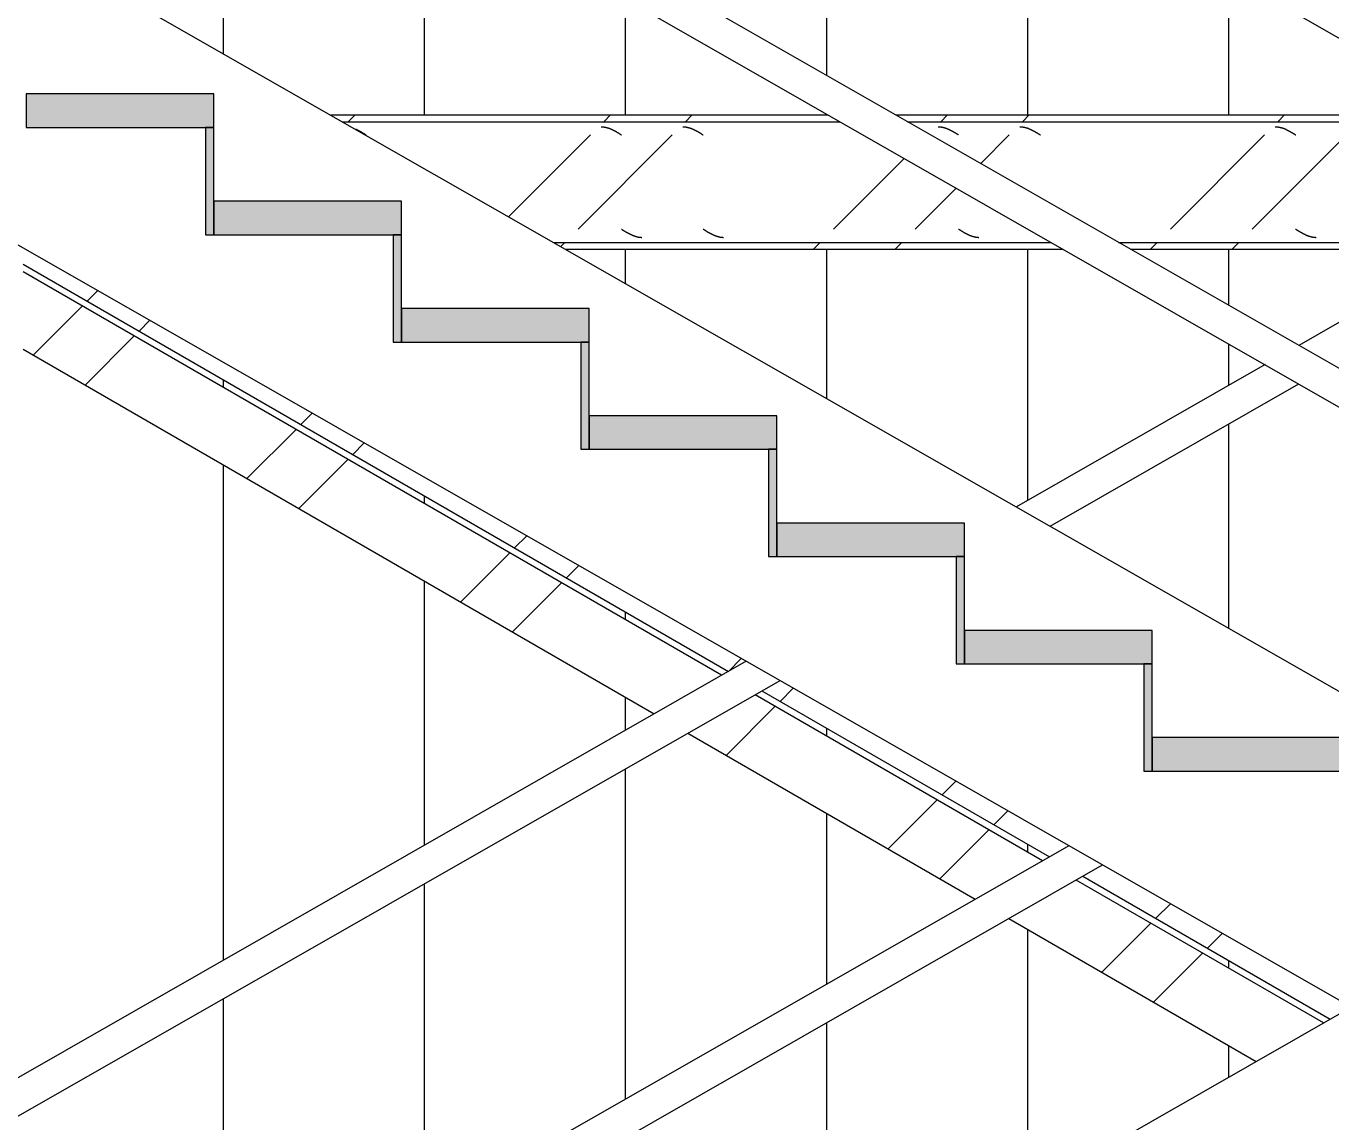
# Model space of a CAD drawing. Header units: centimetres. Extents: x 710 to 12582, y -437 to 1921.
# Drawn here: x 10425.4 to 10620.1, y 228.7 to 392.1 of the extents above; entities that cross this region are included whole.
import ezdxf

# ---------------------------------------------------------------- set-up
doc = ezdxf.new("R2010")
doc.units = ezdxf.units.CM
for name, color, linetype, lineweight in [('A-ANNO-DIMS', 7, 'Continuous', 9), ('A-ANNO-DIMS-100', 7, 'Continuous', 9), ('A-FLOR-HRAL', 7, 'Continuous', 9), ('A-WALL-PATT', 7, 'Continuous', 35), ('S-BEAM', 7, 'Continuous', 9), ('S-STRS', 7, 'Continuous', 9)]:
    doc.layers.add(name, color=color, linetype=linetype, lineweight=lineweight)
doc.styles.add('Century Gothic_1', font='GOTHIC.TTF', dxfattribs={"height": 15})
doc.dimstyles.new('FCA_N_Cotas_E100', dxfattribs={"dimscale": 30.48, "dimtxt": 15.662524, "dimasz": 0.492126, "dimexe": 0.656168, "dimexo": 0.656168, "dimgap": 0.032808, "dimtad": 1, "dimlfac": 0.01, "dimrnd": 0.01, "dimzin": 0, "dimdsep": 46, "dimtxsty": 'Century Gothic_1', "dimblk1": 'OBLIQUE', "dimblk2": 'OBLIQUE', "dimsah": 1, "dimcen": 0.09, "dimdle": 0.656168, "dimazin": 2, "dimtfac": 1, "dimtdec": 4, "dimtix": 1, "dimtmove": 0, "dimatfit": 3, "dimfxl": 1, "dimtvp": 1, "dimtolj": 1, "dimtzin": 0, "dimarcsym": 2})
pattern_1 = [(45, (-4995.467, 712), (-25.14472, 25.14472), []), (45, (-4995.467, 750.1), (-25.14472, 25.14472), [])]

# ---------------------------------------------------------------- blocks, each defined once
blk = doc.blocks.new('FP_25-Sección 5')
at = {"layer": 'S-BEAM', "color": 9, "true_color": 0xc0c0c0}
for p, q in [((-9355.71, 376.75), (-9355.66, 376.73)), ((-9355.66, 376.73), (-9355.61, 376.7)), ((-9355.61, 376.7), (-9355.56, 376.68)), ((-9355.56, 376.68), (-9355.52, 376.66)), ((-9355.52, 376.66), (-9355.47, 376.63)), ((-9355.47, 376.63), (-9355.42, 376.61)), ((-9355.42, 376.61), (-9355.37, 376.59)), ((-9355.37, 376.59), (-9355.32, 376.56)), ((-9355.32, 376.56), (-9355.27, 376.54)), ((-9355.27, 376.54), (-9355.22, 376.51)), ((-9355.22, 376.51), (-9355.18, 376.48)), ((-9355.18, 376.48), (-9355.13, 376.46)), ((-9355.13, 376.46), (-9355.08, 376.43)), ((-9355.08, 376.43), (-9355.03, 376.4)), ((-9355.03, 376.4), (-9354.98, 376.38)), ((-9354.98, 376.38), (-9354.93, 376.35)), ((-9354.93, 376.35), (-9354.88, 376.32)), ((-9354.88, 376.32), (-9354.84, 376.29)), ((-9354.84, 376.29), (-9354.79, 376.26)), ((-9354.79, 376.26), (-9354.74, 376.24)), ((-9354.74, 376.24), (-9354.69, 376.21)), ((-9354.69, 376.21), (-9354.64, 376.18)), ((-9354.64, 376.18), (-9354.59, 376.15)), ((-9354.59, 376.15), (-9354.54, 376.12)), ((-9354.54, 376.12), (-9354.5, 376.09)), ((-9354.5, 376.09), (-9354.45, 376.06)), ((-9354.45, 376.06), (-9354.4, 376.03)), ((-9354.4, 376.03), (-9354.35, 376)), ((-9354.35, 376), (-9354.3, 375.97)), ((-9354.3, 375.97), (-9354.25, 375.94)), ((-9354.25, 375.94), (-9354.2, 375.91)), ((-9354.2, 375.91), (-9354.16, 375.88)), ((-9319.12, 377.11), (-9319.07, 377.11)), ((-9319.07, 377.11), (-9319.02, 377.1)), ((-9319.02, 377.1), (-9318.97, 377.1)), ((-9318.97, 377.1), (-9318.92, 377.1)), ((-9318.92, 377.1), (-9318.87, 377.09)), ((-9318.87, 377.09), (-9318.83, 377.09)), ((-9318.83, 377.09), (-9318.78, 377.08)), ((-9318.78, 377.08), (-9318.73, 377.08)), ((-9318.73, 377.08), (-9318.68, 377.07)), ((-9318.68, 377.07), (-9318.63, 377.06)), ((-9318.63, 377.06), (-9318.58, 377.05)), ((-9318.58, 377.05), (-9318.53, 377.05)), ((-9318.53, 377.05), (-9318.48, 377.04)), ((-9318.48, 377.04), (-9318.44, 377.03)), ((-9318.44, 377.03), (-9318.39, 377.01)), ((-9318.39, 377.01), (-9318.34, 377)), ((-9318.34, 377), (-9318.29, 376.99)), ((-9318.29, 376.99), (-9318.24, 376.98)), ((-9318.24, 376.98), (-9318.19, 376.96)), ((-9318.19, 376.96), (-9318.14, 376.95)), ((-9318.14, 376.95), (-9318.1, 376.93)), ((-9318.1, 376.93), (-9318.05, 376.92)), ((-9318.05, 376.92), (-9318, 376.9)), ((-9318, 376.9), (-9317.95, 376.88)), ((-9317.95, 376.88), (-9317.9, 376.87)), ((-9317.9, 376.87), (-9317.85, 376.85)), ((-9317.85, 376.85), (-9317.8, 376.83)), ((-9317.8, 376.83), (-9317.76, 376.81)), ((-9317.76, 376.81), (-9317.71, 376.79)), ((-9317.71, 376.79), (-9317.66, 376.77)), ((-9317.66, 376.77), (-9317.61, 376.75)), ((-9317.61, 376.75), (-9317.56, 376.73)), ((-9317.56, 376.73), (-9317.51, 376.7)), ((-9317.51, 376.7), (-9317.46, 376.68)), ((-9317.46, 376.68), (-9317.42, 376.66)), ((-9317.42, 376.66), (-9317.37, 376.63)), ((-9317.37, 376.63), (-9317.32, 376.61)), ((-9317.32, 376.61), (-9317.27, 376.59)), ((-9317.27, 376.59), (-9317.22, 376.56)), ((-9317.22, 376.56), (-9317.17, 376.54)), ((-9317.17, 376.54), (-9317.12, 376.51)), ((-9317.12, 376.51), (-9317.08, 376.48)), ((-9317.08, 376.48), (-9317.03, 376.46)), ((-9317.03, 376.46), (-9316.98, 376.43)), ((-9316.98, 376.43), (-9316.93, 376.4)), ((-9316.93, 376.4), (-9316.88, 376.38)), ((-9316.88, 376.38), (-9316.83, 376.35)), ((-9316.83, 376.35), (-9316.78, 376.32)), ((-9316.78, 376.32), (-9316.74, 376.29)), ((-9316.74, 376.29), (-9316.69, 376.26)), ((-9316.69, 376.26), (-9316.64, 376.24)), ((-9316.64, 376.24), (-9316.59, 376.21)), ((-9316.59, 376.21), (-9316.54, 376.18)), ((-9316.54, 376.18), (-9316.49, 376.15)), ((-9316.49, 376.15), (-9316.44, 376.12)), ((-9316.44, 376.12), (-9316.4, 376.09)), ((-9316.4, 376.09), (-9316.35, 376.06)), ((-9316.35, 376.06), (-9316.3, 376.03)), ((-9316.3, 376.03), (-9316.25, 376)), ((-9316.25, 376), (-9316.2, 375.97)), ((-9316.2, 375.97), (-9316.15, 375.94)), ((-9316.15, 375.94), (-9316.1, 375.91)), ((-9316.1, 375.91), (-9316.06, 375.88)), ((-9306.93, 377.11), (-9306.88, 377.11)), ((-9306.88, 377.11), (-9306.83, 377.1)), ((-9306.83, 377.1), (-9306.78, 377.1)), ((-9306.78, 377.1), (-9306.73, 377.1)), ((-9306.73, 377.1), (-9306.68, 377.09)), ((-9306.68, 377.09), (-9306.64, 377.09)), ((-9306.64, 377.09), (-9306.59, 377.08)), ((-9306.59, 377.08), (-9306.54, 377.08)), ((-9306.54, 377.08), (-9306.49, 377.07)), ((-9306.49, 377.07), (-9306.44, 377.06)), ((-9306.44, 377.06), (-9306.39, 377.05)), ((-9306.39, 377.05), (-9306.34, 377.05)), ((-9306.34, 377.05), (-9306.3, 377.04)), ((-9306.3, 377.04), (-9306.25, 377.03)), ((-9306.25, 377.03), (-9306.2, 377.01)), ((-9306.2, 377.01), (-9306.15, 377)), ((-9306.15, 377), (-9306.1, 376.99)), ((-9306.1, 376.99), (-9306.05, 376.98)), ((-9306.05, 376.98), (-9306, 376.96)), ((-9306, 376.96), (-9305.96, 376.95)), ((-9305.96, 376.95), (-9305.91, 376.93)), ((-9305.91, 376.93), (-9305.86, 376.92)), ((-9305.86, 376.92), (-9305.81, 376.9)), ((-9305.81, 376.9), (-9305.76, 376.88)), ((-9305.76, 376.88), (-9305.71, 376.87)), ((-9305.71, 376.87), (-9305.66, 376.85)), ((-9305.66, 376.85), (-9305.62, 376.83)), ((-9305.62, 376.83), (-9305.57, 376.81)), ((-9305.57, 376.81), (-9305.52, 376.79)), ((-9305.52, 376.79), (-9305.47, 376.77)), ((-9305.47, 376.77), (-9305.42, 376.75)), ((-9305.42, 376.75), (-9305.37, 376.73)), ((-9305.37, 376.73), (-9305.32, 376.7)), ((-9305.32, 376.7), (-9305.27, 376.68)), ((-9305.27, 376.68), (-9305.23, 376.66)), ((-9305.23, 376.66), (-9305.18, 376.63)), ((-9305.18, 376.63), (-9305.13, 376.61)), ((-9305.13, 376.61), (-9305.08, 376.59)), ((-9305.08, 376.59), (-9305.03, 376.56)), ((-9305.03, 376.56), (-9304.98, 376.54)), ((-9304.98, 376.54), (-9304.93, 376.51)), ((-9304.93, 376.51), (-9304.89, 376.48)), ((-9304.89, 376.48), (-9304.84, 376.46)), ((-9304.84, 376.46), (-9304.79, 376.43)), ((-9304.79, 376.43), (-9304.74, 376.4)), ((-9304.74, 376.4), (-9304.69, 376.38)), ((-9304.69, 376.38), (-9304.64, 376.35)), ((-9304.64, 376.35), (-9304.59, 376.32)), ((-9304.59, 376.32), (-9304.55, 376.29)), ((-9304.55, 376.29), (-9304.5, 376.26)), ((-9304.5, 376.26), (-9304.45, 376.24)), ((-9304.45, 376.24), (-9304.4, 376.21)), ((-9304.4, 376.21), (-9304.35, 376.18)), ((-9304.35, 376.18), (-9304.3, 376.15)), ((-9304.3, 376.15), (-9304.25, 376.12)), ((-9304.25, 376.12), (-9304.21, 376.09)), ((-9304.21, 376.09), (-9304.16, 376.06)), ((-9304.16, 376.06), (-9304.11, 376.03)), ((-9304.11, 376.03), (-9304.06, 376)), ((-9304.06, 376), (-9304.01, 375.97)), ((-9304.01, 375.97), (-9303.96, 375.94)), ((-9303.96, 375.94), (-9303.91, 375.91)), ((-9303.91, 375.91), (-9303.87, 375.88)), ((-9268.83, 377.11), (-9268.78, 377.11)), ((-9268.78, 377.11), (-9268.73, 377.1)), ((-9268.73, 377.1), (-9268.68, 377.1)), ((-9268.68, 377.1), (-9268.63, 377.1)), ((-9268.63, 377.1), (-9268.58, 377.09)), ((-9268.58, 377.09), (-9268.54, 377.09)), ((-9268.54, 377.09), (-9268.49, 377.08)), ((-9268.49, 377.08), (-9268.44, 377.08)), ((-9268.44, 377.08), (-9268.39, 377.07)), ((-9268.39, 377.07), (-9268.34, 377.06)), ((-9268.34, 377.06), (-9268.29, 377.05)), ((-9268.29, 377.05), (-9268.24, 377.05)), ((-9268.24, 377.05), (-9268.2, 377.04)), ((-9268.2, 377.04), (-9268.15, 377.03)), ((-9268.15, 377.03), (-9268.1, 377.01)), ((-9268.1, 377.01), (-9268.05, 377)), ((-9268.05, 377), (-9268, 376.99)), ((-9268, 376.99), (-9267.95, 376.98)), ((-9267.95, 376.98), (-9267.9, 376.96)), ((-9267.9, 376.96), (-9267.86, 376.95)), ((-9267.86, 376.95), (-9267.81, 376.93)), ((-9267.81, 376.93), (-9267.76, 376.92)), ((-9267.76, 376.92), (-9267.71, 376.9)), ((-9267.71, 376.9), (-9267.66, 376.88)), ((-9267.66, 376.88), (-9267.61, 376.87)), ((-9267.61, 376.87), (-9267.56, 376.85)), ((-9267.56, 376.85), (-9267.52, 376.83)), ((-9267.52, 376.83), (-9267.47, 376.81)), ((-9267.47, 376.81), (-9267.42, 376.79)), ((-9267.42, 376.79), (-9267.37, 376.77)), ((-9267.37, 376.77), (-9267.32, 376.75)), ((-9267.32, 376.75), (-9267.27, 376.73)), ((-9267.27, 376.73), (-9267.22, 376.7)), ((-9267.22, 376.7), (-9267.17, 376.68)), ((-9267.17, 376.68), (-9267.13, 376.66)), ((-9267.13, 376.66), (-9267.08, 376.63)), ((-9267.08, 376.63), (-9267.03, 376.61)), ((-9267.03, 376.61), (-9266.98, 376.59)), ((-9266.98, 376.59), (-9266.93, 376.56)), ((-9266.93, 376.56), (-9266.88, 376.54)), ((-9266.88, 376.54), (-9266.83, 376.51)), ((-9266.83, 376.51), (-9266.79, 376.48)), ((-9266.79, 376.48), (-9266.74, 376.46)), ((-9266.74, 376.46), (-9266.69, 376.43)), ((-9266.69, 376.43), (-9266.64, 376.4)), ((-9266.64, 376.4), (-9266.59, 376.38)), ((-9266.59, 376.38), (-9266.54, 376.35)), ((-9266.54, 376.35), (-9266.49, 376.32)), ((-9266.49, 376.32), (-9266.45, 376.29)), ((-9266.45, 376.29), (-9266.4, 376.26)), ((-9266.4, 376.26), (-9266.35, 376.24)), ((-9266.35, 376.24), (-9266.3, 376.21)), ((-9266.3, 376.21), (-9266.25, 376.18)), ((-9266.25, 376.18), (-9266.2, 376.15)), ((-9266.2, 376.15), (-9266.15, 376.12)), ((-9266.15, 376.12), (-9266.11, 376.09)), ((-9266.11, 376.09), (-9266.06, 376.06)), ((-9266.06, 376.06), (-9266.01, 376.03)), ((-9266.01, 376.03), (-9265.96, 376)), ((-9265.96, 376), (-9265.91, 375.97)), ((-9265.91, 375.97), (-9265.86, 375.94)), ((-9265.86, 375.94), (-9265.81, 375.91)), ((-9265.81, 375.91), (-9265.77, 375.88)), ((-9256.64, 377.11), (-9256.59, 377.11)), ((-9256.59, 377.11), (-9256.54, 377.1)), ((-9256.54, 377.1), (-9256.49, 377.1)), ((-9256.49, 377.1), (-9256.44, 377.1)), ((-9256.44, 377.1), (-9256.39, 377.09)), ((-9256.39, 377.09), (-9256.35, 377.09)), ((-9256.35, 377.09), (-9256.3, 377.08)), ((-9256.3, 377.08), (-9256.25, 377.08)), ((-9256.25, 377.08), (-9256.2, 377.07)), ((-9256.2, 377.07), (-9256.15, 377.06)), ((-9256.15, 377.06), (-9256.1, 377.05)), ((-9256.1, 377.05), (-9256.05, 377.05)), ((-9256.05, 377.05), (-9256.01, 377.04)), ((-9256.01, 377.04), (-9255.96, 377.03)), ((-9255.96, 377.03), (-9255.91, 377.01)), ((-9255.91, 377.01), (-9255.86, 377)), ((-9255.86, 377), (-9255.81, 376.99)), ((-9255.81, 376.99), (-9255.76, 376.98)), ((-9255.76, 376.98), (-9255.71, 376.96)), ((-9255.71, 376.96), (-9255.67, 376.95)), ((-9255.67, 376.95), (-9255.62, 376.93)), ((-9255.62, 376.93), (-9255.57, 376.92)), ((-9255.57, 376.92), (-9255.52, 376.9)), ((-9255.52, 376.9), (-9255.47, 376.88)), ((-9255.47, 376.88), (-9255.42, 376.87)), ((-9255.42, 376.87), (-9255.37, 376.85)), ((-9255.37, 376.85), (-9255.33, 376.83)), ((-9255.33, 376.83), (-9255.28, 376.81)), ((-9255.28, 376.81), (-9255.23, 376.79)), ((-9255.23, 376.79), (-9255.18, 376.77)), ((-9255.18, 376.77), (-9255.13, 376.75)), ((-9255.13, 376.75), (-9255.08, 376.73)), ((-9255.08, 376.73), (-9255.03, 376.7)), ((-9255.03, 376.7), (-9254.99, 376.68)), ((-9254.99, 376.68), (-9254.94, 376.66)), ((-9254.94, 376.66), (-9254.89, 376.63)), ((-9254.89, 376.63), (-9254.84, 376.61)), ((-9254.84, 376.61), (-9254.79, 376.59)), ((-9254.79, 376.59), (-9254.74, 376.56)), ((-9254.74, 376.56), (-9254.69, 376.54)), ((-9254.69, 376.54), (-9254.65, 376.51)), ((-9254.65, 376.51), (-9254.6, 376.48)), ((-9254.6, 376.48), (-9254.55, 376.46)), ((-9254.55, 376.46), (-9254.5, 376.43)), ((-9254.5, 376.43), (-9254.45, 376.4)), ((-9254.45, 376.4), (-9254.4, 376.38)), ((-9254.4, 376.38), (-9254.35, 376.35)), ((-9254.35, 376.35), (-9254.31, 376.32)), ((-9254.31, 376.32), (-9254.26, 376.29)), ((-9254.26, 376.29), (-9254.21, 376.26)), ((-9254.21, 376.26), (-9254.16, 376.24)), ((-9254.16, 376.24), (-9254.11, 376.21)), ((-9254.11, 376.21), (-9254.06, 376.18)), ((-9254.06, 376.18), (-9254.01, 376.15)), ((-9254.01, 376.15), (-9253.96, 376.12)), ((-9253.96, 376.12), (-9253.92, 376.09)), ((-9253.92, 376.09), (-9253.87, 376.06)), ((-9253.87, 376.06), (-9253.82, 376.03)), ((-9253.82, 376.03), (-9253.77, 376)), ((-9253.77, 376), (-9253.72, 375.97)), ((-9253.72, 375.97), (-9253.67, 375.94)), ((-9253.67, 375.94), (-9253.62, 375.91)), ((-9253.62, 375.91), (-9253.58, 375.88)), ((-9218.54, 377.11), (-9218.49, 377.11)), ((-9218.49, 377.11), (-9218.44, 377.1)), ((-9218.44, 377.1), (-9218.39, 377.1)), ((-9218.39, 377.1), (-9218.34, 377.1)), ((-9218.34, 377.1), (-9218.29, 377.09)), ((-9218.29, 377.09), (-9218.25, 377.09)), ((-9218.25, 377.09), (-9218.2, 377.08)), ((-9218.2, 377.08), (-9218.15, 377.08)), ((-9218.15, 377.08), (-9218.1, 377.07)), ((-9218.1, 377.07), (-9218.05, 377.06)), ((-9218.05, 377.06), (-9218, 377.05)), ((-9218, 377.05), (-9217.95, 377.05)), ((-9217.95, 377.05), (-9217.91, 377.04)), ((-9217.91, 377.04), (-9217.86, 377.03)), ((-9217.86, 377.03), (-9217.81, 377.01)), ((-9217.81, 377.01), (-9217.76, 377)), ((-9217.76, 377), (-9217.71, 376.99)), ((-9217.71, 376.99), (-9217.66, 376.98)), ((-9217.66, 376.98), (-9217.61, 376.96)), ((-9217.61, 376.96), (-9217.57, 376.95)), ((-9217.57, 376.95), (-9217.52, 376.93)), ((-9217.52, 376.93), (-9217.47, 376.92)), ((-9217.47, 376.92), (-9217.42, 376.9)), ((-9217.42, 376.9), (-9217.37, 376.88)), ((-9217.37, 376.88), (-9217.32, 376.87)), ((-9217.32, 376.87), (-9217.27, 376.85)), ((-9217.27, 376.85), (-9217.23, 376.83)), ((-9217.23, 376.83), (-9217.18, 376.81)), ((-9217.18, 376.81), (-9217.13, 376.79)), ((-9217.13, 376.79), (-9217.08, 376.77)), ((-9217.08, 376.77), (-9217.03, 376.75)), ((-9217.03, 376.75), (-9216.98, 376.73)), ((-9216.98, 376.73), (-9216.93, 376.7)), ((-9216.93, 376.7), (-9216.89, 376.68)), ((-9216.89, 376.68), (-9216.84, 376.66)), ((-9216.84, 376.66), (-9216.79, 376.63)), ((-9216.79, 376.63), (-9216.74, 376.61)), ((-9216.74, 376.61), (-9216.69, 376.59)), ((-9216.69, 376.59), (-9216.64, 376.56)), ((-9216.64, 376.56), (-9216.59, 376.54)), ((-9216.59, 376.54), (-9216.55, 376.51)), ((-9216.55, 376.51), (-9216.5, 376.48)), ((-9216.5, 376.48), (-9216.45, 376.46)), ((-9216.45, 376.46), (-9216.4, 376.43)), ((-9216.4, 376.43), (-9216.35, 376.4)), ((-9216.35, 376.4), (-9216.3, 376.38)), ((-9216.3, 376.38), (-9216.25, 376.35)), ((-9216.25, 376.35), (-9216.21, 376.32)), ((-9216.21, 376.32), (-9216.16, 376.29)), ((-9216.16, 376.29), (-9216.11, 376.26)), ((-9216.11, 376.26), (-9216.06, 376.24)), ((-9216.06, 376.24), (-9216.01, 376.21)), ((-9216.01, 376.21), (-9215.96, 376.18)), ((-9215.96, 376.18), (-9215.91, 376.15)), ((-9215.91, 376.15), (-9215.86, 376.12)), ((-9215.86, 376.12), (-9215.82, 376.09)), ((-9215.82, 376.09), (-9215.77, 376.06)), ((-9215.77, 376.06), (-9215.72, 376.03)), ((-9215.72, 376.03), (-9215.67, 376)), ((-9215.67, 376), (-9215.62, 375.97)), ((-9215.62, 375.97), (-9215.57, 375.94)), ((-9215.57, 375.94), (-9215.52, 375.91)), ((-9215.52, 375.91), (-9215.48, 375.88))]:
    blk.add_line(p, q, dxfattribs=at)
blk = doc.blocks.new('FP_26-Sección 5')
at = {"layer": 'S-BEAM', "color": 9, "true_color": 0xc0c0c0}
for p, q in [((-9316.09, 361.84), (-9316.04, 361.81)), ((-9316.04, 361.81), (-9316, 361.78)), ((-9316, 361.78), (-9315.95, 361.75)), ((-9315.95, 361.75), (-9315.9, 361.72)), ((-9315.9, 361.72), (-9315.85, 361.69)), ((-9315.85, 361.69), (-9315.8, 361.66)), ((-9315.8, 361.66), (-9315.75, 361.63)), ((-9315.75, 361.63), (-9315.7, 361.6)), ((-9315.7, 361.6), (-9315.66, 361.57)), ((-9315.66, 361.57), (-9315.61, 361.54)), ((-9315.61, 361.54), (-9315.56, 361.51)), ((-9315.56, 361.51), (-9315.51, 361.48)), ((-9315.51, 361.48), (-9315.46, 361.45)), ((-9315.46, 361.45), (-9315.41, 361.42)), ((-9315.41, 361.42), (-9315.36, 361.4)), ((-9315.36, 361.4), (-9315.32, 361.37)), ((-9315.32, 361.37), (-9315.27, 361.34)), ((-9315.27, 361.34), (-9315.22, 361.31)), ((-9315.22, 361.31), (-9315.17, 361.29)), ((-9315.17, 361.29), (-9315.12, 361.26)), ((-9315.12, 361.26), (-9315.07, 361.23)), ((-9315.07, 361.23), (-9315.02, 361.21)), ((-9315.02, 361.21), (-9314.97, 361.18)), ((-9314.97, 361.18), (-9314.93, 361.16)), ((-9314.93, 361.16), (-9314.88, 361.13)), ((-9314.88, 361.13), (-9314.83, 361.11)), ((-9314.83, 361.11), (-9314.78, 361.08)), ((-9314.78, 361.08), (-9314.73, 361.06)), ((-9314.73, 361.06), (-9314.68, 361.04)), ((-9314.68, 361.04), (-9314.63, 361.01)), ((-9314.63, 361.01), (-9314.59, 360.99)), ((-9314.59, 360.99), (-9314.54, 360.97)), ((-9314.54, 360.97), (-9314.49, 360.95)), ((-9314.49, 360.95), (-9314.44, 360.93)), ((-9314.44, 360.93), (-9314.39, 360.91)), ((-9314.39, 360.91), (-9314.34, 360.89)), ((-9314.34, 360.89), (-9314.29, 360.87)), ((-9314.29, 360.87), (-9314.25, 360.85)), ((-9314.25, 360.85), (-9314.2, 360.83)), ((-9314.2, 360.83), (-9314.15, 360.82)), ((-9314.15, 360.82), (-9314.1, 360.8)), ((-9314.1, 360.8), (-9314.05, 360.79)), ((-9314.05, 360.79), (-9314, 360.77)), ((-9314, 360.77), (-9313.95, 360.76)), ((-9313.95, 360.76), (-9313.91, 360.74)), ((-9313.91, 360.74), (-9313.86, 360.73)), ((-9313.86, 360.73), (-9313.81, 360.72)), ((-9313.81, 360.72), (-9313.76, 360.7)), ((-9313.76, 360.7), (-9313.71, 360.69)), ((-9313.71, 360.69), (-9313.66, 360.68)), ((-9313.66, 360.68), (-9313.61, 360.67)), ((-9313.61, 360.67), (-9313.57, 360.66)), ((-9313.57, 360.66), (-9313.52, 360.65)), ((-9313.52, 360.65), (-9313.47, 360.65)), ((-9313.47, 360.65), (-9313.42, 360.64)), ((-9313.42, 360.64), (-9313.37, 360.63)), ((-9313.37, 360.63), (-9313.32, 360.63)), ((-9313.32, 360.63), (-9313.27, 360.62)), ((-9313.27, 360.62), (-9313.23, 360.62)), ((-9313.23, 360.62), (-9313.18, 360.62)), ((-9313.18, 360.62), (-9313.13, 360.61)), ((-9313.13, 360.61), (-9313.08, 360.61)), ((-9313.08, 360.61), (-9313.03, 360.61)), ((-9303.9, 361.84), (-9303.85, 361.81)), ((-9303.85, 361.81), (-9303.81, 361.78)), ((-9303.81, 361.78), (-9303.76, 361.75)), ((-9303.76, 361.75), (-9303.71, 361.72)), ((-9303.71, 361.72), (-9303.66, 361.69)), ((-9303.66, 361.69), (-9303.61, 361.66)), ((-9303.61, 361.66), (-9303.56, 361.63)), ((-9303.56, 361.63), (-9303.51, 361.6)), ((-9303.51, 361.6), (-9303.47, 361.57)), ((-9303.47, 361.57), (-9303.42, 361.54)), ((-9303.42, 361.54), (-9303.37, 361.51)), ((-9303.37, 361.51), (-9303.32, 361.48)), ((-9303.32, 361.48), (-9303.27, 361.45)), ((-9303.27, 361.45), (-9303.22, 361.42)), ((-9303.22, 361.42), (-9303.17, 361.4)), ((-9303.17, 361.4), (-9303.13, 361.37)), ((-9303.13, 361.37), (-9303.08, 361.34)), ((-9303.08, 361.34), (-9303.03, 361.31)), ((-9303.03, 361.31), (-9302.98, 361.29)), ((-9302.98, 361.29), (-9302.93, 361.26)), ((-9302.93, 361.26), (-9302.88, 361.23)), ((-9302.88, 361.23), (-9302.83, 361.21)), ((-9302.83, 361.21), (-9302.79, 361.18)), ((-9302.79, 361.18), (-9302.74, 361.16)), ((-9302.74, 361.16), (-9302.69, 361.13)), ((-9302.69, 361.13), (-9302.64, 361.11)), ((-9302.64, 361.11), (-9302.59, 361.08)), ((-9302.59, 361.08), (-9302.54, 361.06)), ((-9302.54, 361.06), (-9302.49, 361.04)), ((-9302.49, 361.04), (-9302.45, 361.01)), ((-9302.45, 361.01), (-9302.4, 360.99)), ((-9302.4, 360.99), (-9302.35, 360.97)), ((-9302.35, 360.97), (-9302.3, 360.95)), ((-9302.3, 360.95), (-9302.25, 360.93)), ((-9302.25, 360.93), (-9302.2, 360.91)), ((-9302.2, 360.91), (-9302.15, 360.89)), ((-9302.15, 360.89), (-9302.11, 360.87)), ((-9302.11, 360.87), (-9302.06, 360.85)), ((-9302.06, 360.85), (-9302.01, 360.83)), ((-9302.01, 360.83), (-9301.96, 360.82)), ((-9301.96, 360.82), (-9301.91, 360.8)), ((-9301.91, 360.8), (-9301.86, 360.79)), ((-9301.86, 360.79), (-9301.81, 360.77)), ((-9301.81, 360.77), (-9301.76, 360.76)), ((-9301.76, 360.76), (-9301.72, 360.74)), ((-9301.72, 360.74), (-9301.67, 360.73)), ((-9301.67, 360.73), (-9301.62, 360.72)), ((-9301.62, 360.72), (-9301.57, 360.7)), ((-9301.57, 360.7), (-9301.52, 360.69)), ((-9301.52, 360.69), (-9301.47, 360.68)), ((-9301.47, 360.68), (-9301.42, 360.67)), ((-9301.42, 360.67), (-9301.38, 360.66)), ((-9301.38, 360.66), (-9301.33, 360.65)), ((-9301.33, 360.65), (-9301.28, 360.65)), ((-9301.28, 360.65), (-9301.23, 360.64)), ((-9301.23, 360.64), (-9301.18, 360.63)), ((-9301.18, 360.63), (-9301.13, 360.63)), ((-9301.13, 360.63), (-9301.08, 360.62)), ((-9301.08, 360.62), (-9301.04, 360.62)), ((-9301.04, 360.62), (-9300.99, 360.62)), ((-9300.99, 360.62), (-9300.94, 360.61)), ((-9300.94, 360.61), (-9300.89, 360.61)), ((-9300.89, 360.61), (-9300.84, 360.61)), ((-9265.8, 361.84), (-9265.75, 361.81)), ((-9265.75, 361.81), (-9265.71, 361.78)), ((-9265.71, 361.78), (-9265.66, 361.75)), ((-9265.66, 361.75), (-9265.61, 361.72)), ((-9265.61, 361.72), (-9265.56, 361.69)), ((-9265.56, 361.69), (-9265.51, 361.66)), ((-9265.51, 361.66), (-9265.46, 361.63)), ((-9265.46, 361.63), (-9265.41, 361.6)), ((-9265.41, 361.6), (-9265.37, 361.57)), ((-9265.37, 361.57), (-9265.32, 361.54)), ((-9265.32, 361.54), (-9265.27, 361.51)), ((-9265.27, 361.51), (-9265.22, 361.48)), ((-9265.22, 361.48), (-9265.17, 361.45)), ((-9265.17, 361.45), (-9265.12, 361.42)), ((-9265.12, 361.42), (-9265.07, 361.4)), ((-9265.07, 361.4), (-9265.03, 361.37)), ((-9265.03, 361.37), (-9264.98, 361.34)), ((-9264.98, 361.34), (-9264.93, 361.31)), ((-9264.93, 361.31), (-9264.88, 361.29)), ((-9264.88, 361.29), (-9264.83, 361.26)), ((-9264.83, 361.26), (-9264.78, 361.23)), ((-9264.78, 361.23), (-9264.73, 361.21)), ((-9264.73, 361.21), (-9264.69, 361.18)), ((-9264.69, 361.18), (-9264.64, 361.16)), ((-9264.64, 361.16), (-9264.59, 361.13)), ((-9264.59, 361.13), (-9264.54, 361.11)), ((-9264.54, 361.11), (-9264.49, 361.08)), ((-9264.49, 361.08), (-9264.44, 361.06)), ((-9264.44, 361.06), (-9264.39, 361.04)), ((-9264.39, 361.04), (-9264.35, 361.01)), ((-9264.35, 361.01), (-9264.3, 360.99)), ((-9264.3, 360.99), (-9264.25, 360.97)), ((-9264.25, 360.97), (-9264.2, 360.95)), ((-9264.2, 360.95), (-9264.15, 360.93)), ((-9264.15, 360.93), (-9264.1, 360.91)), ((-9264.1, 360.91), (-9264.05, 360.89)), ((-9264.05, 360.89), (-9264.01, 360.87)), ((-9264.01, 360.87), (-9263.96, 360.85)), ((-9263.96, 360.85), (-9263.91, 360.83)), ((-9263.91, 360.83), (-9263.86, 360.82)), ((-9263.86, 360.82), (-9263.81, 360.8)), ((-9263.81, 360.8), (-9263.76, 360.79)), ((-9263.76, 360.79), (-9263.71, 360.77)), ((-9263.71, 360.77), (-9263.66, 360.76)), ((-9263.66, 360.76), (-9263.62, 360.74)), ((-9263.62, 360.74), (-9263.57, 360.73)), ((-9263.57, 360.73), (-9263.52, 360.72)), ((-9263.52, 360.72), (-9263.47, 360.7)), ((-9263.47, 360.7), (-9263.42, 360.69)), ((-9263.42, 360.69), (-9263.37, 360.68)), ((-9263.37, 360.68), (-9263.32, 360.67)), ((-9263.32, 360.67), (-9263.28, 360.66)), ((-9263.28, 360.66), (-9263.23, 360.65)), ((-9263.23, 360.65), (-9263.18, 360.65)), ((-9263.18, 360.65), (-9263.13, 360.64)), ((-9263.13, 360.64), (-9263.08, 360.63)), ((-9263.08, 360.63), (-9263.03, 360.63)), ((-9263.03, 360.63), (-9262.98, 360.62)), ((-9262.98, 360.62), (-9262.94, 360.62)), ((-9262.94, 360.62), (-9262.89, 360.62)), ((-9262.89, 360.62), (-9262.84, 360.61)), ((-9262.84, 360.61), (-9262.79, 360.61)), ((-9262.79, 360.61), (-9262.74, 360.61)), ((-9215.51, 361.84), (-9215.47, 361.81)), ((-9215.47, 361.81), (-9215.42, 361.78)), ((-9215.42, 361.78), (-9215.37, 361.75)), ((-9215.37, 361.75), (-9215.32, 361.72)), ((-9215.32, 361.72), (-9215.27, 361.69)), ((-9215.27, 361.69), (-9215.22, 361.66)), ((-9215.22, 361.66), (-9215.17, 361.63)), ((-9215.17, 361.63), (-9215.12, 361.6)), ((-9215.12, 361.6), (-9215.08, 361.57)), ((-9215.08, 361.57), (-9215.03, 361.54)), ((-9215.03, 361.54), (-9214.98, 361.51)), ((-9214.98, 361.51), (-9214.93, 361.48)), ((-9214.93, 361.48), (-9214.88, 361.45)), ((-9214.88, 361.45), (-9214.83, 361.42)), ((-9214.83, 361.42), (-9214.78, 361.4)), ((-9214.78, 361.4), (-9214.74, 361.37)), ((-9214.74, 361.37), (-9214.69, 361.34)), ((-9214.69, 361.34), (-9214.64, 361.31)), ((-9214.64, 361.31), (-9214.59, 361.29)), ((-9214.59, 361.29), (-9214.54, 361.26)), ((-9214.54, 361.26), (-9214.49, 361.23)), ((-9214.49, 361.23), (-9214.44, 361.21)), ((-9214.44, 361.21), (-9214.4, 361.18)), ((-9214.4, 361.18), (-9214.35, 361.16)), ((-9214.35, 361.16), (-9214.3, 361.13)), ((-9214.3, 361.13), (-9214.25, 361.11)), ((-9214.25, 361.11), (-9214.2, 361.08)), ((-9214.2, 361.08), (-9214.15, 361.06)), ((-9214.15, 361.06), (-9214.1, 361.04)), ((-9214.1, 361.04), (-9214.06, 361.01)), ((-9214.06, 361.01), (-9214.01, 360.99)), ((-9214.01, 360.99), (-9213.96, 360.97)), ((-9213.96, 360.97), (-9213.91, 360.95)), ((-9213.91, 360.95), (-9213.86, 360.93)), ((-9213.86, 360.93), (-9213.81, 360.91)), ((-9213.81, 360.91), (-9213.76, 360.89)), ((-9213.76, 360.89), (-9213.72, 360.87)), ((-9213.72, 360.87), (-9213.67, 360.85)), ((-9213.67, 360.85), (-9213.62, 360.83)), ((-9213.62, 360.83), (-9213.57, 360.82)), ((-9213.57, 360.82), (-9213.52, 360.8)), ((-9213.52, 360.8), (-9213.47, 360.79)), ((-9213.47, 360.79), (-9213.42, 360.77)), ((-9213.42, 360.77), (-9213.38, 360.76)), ((-9213.38, 360.76), (-9213.33, 360.74)), ((-9213.33, 360.74), (-9213.28, 360.73)), ((-9213.28, 360.73), (-9213.23, 360.72)), ((-9213.23, 360.72), (-9213.18, 360.7)), ((-9213.18, 360.7), (-9213.13, 360.69)), ((-9213.13, 360.69), (-9213.08, 360.68)), ((-9213.08, 360.68), (-9213.04, 360.67)), ((-9213.04, 360.67), (-9212.99, 360.66)), ((-9212.99, 360.66), (-9212.94, 360.65)), ((-9212.94, 360.65), (-9212.89, 360.65)), ((-9212.89, 360.65), (-9212.84, 360.64)), ((-9212.84, 360.64), (-9212.79, 360.63)), ((-9212.79, 360.63), (-9212.74, 360.63)), ((-9212.74, 360.63), (-9212.7, 360.62)), ((-9212.7, 360.62), (-9212.65, 360.62)), ((-9212.65, 360.62), (-9212.6, 360.62)), ((-9212.6, 360.62), (-9212.55, 360.61)), ((-9212.55, 360.61), (-9212.5, 360.61)), ((-9212.5, 360.61), (-9212.45, 360.61))]:
    blk.add_line(p, q, dxfattribs=at)
blk = doc.blocks.new('M_W Shapes - 150 x 200-1741098-Sección 5')
at = {"layer": 'S-BEAM', "true_color": 0xc0c0c0}
h = blk.add_hatch(dxfattribs=at)
h.set_pattern_fill('FP_11', color=9, style=0, pattern_type=2)
h.set_pattern_definition(pattern_1)
h.paths.add_polyline_path([(-9177.43, 377.86), (-8993.08, 377.86), (-8993.08, 378.86), (-9178.9, 378.86), (-9177.82, 378.13), (-9177.53, 377.86)])
h.paths.add_polyline_path([(-9283.47, 377.86), (-9285.22, 378.86), (-9359.41, 378.86), (-9357.66, 377.86)])
h.paths.add_polyline_path([(-9273.4, 377.86), (-9187.22, 377.86), (-9188.97, 378.86), (-9275.15, 378.86)])
h = blk.add_hatch(dxfattribs=at)
h.set_pattern_fill('FP_11', color=9, style=0, pattern_type=2)
h.set_pattern_definition(pattern_1)
h.paths.add_polyline_path([(-9258.87, 361.84), (-9255.44, 361.84), (-9280.01, 375.88), (-9354.19, 375.88), (-9329.62, 361.84), (-9282.58, 361.84)])
h.paths.add_polyline_path([(-9184.68, 361.84), (-9180.7, 364), (-9017.79, 363.91), (-9017.18, 363.67), (-9016.39, 362.91), (-9016.27, 362.75), (-9015.89, 361.84), (-8993.08, 361.84), (-8993.08, 375.88), (-9177.16, 375.88), (-9177.18, 375.74), (-9177.42, 375.14), (-9177.82, 374.62), (-9178.33, 374.22), (-9178.94, 373.97), (-9179.58, 373.88), (-9180.24, 373.97), (-9181.55, 374.62), (-9183.76, 375.88), (-9269.93, 375.88), (-9245.36, 361.84), (-9187.76, 361.84)])
h = blk.add_hatch(dxfattribs=at)
h.set_pattern_fill('FP_11', color=9, style=0, pattern_type=2)
h.set_pattern_definition(pattern_1)
h.paths.add_polyline_path([(-9164.06, 358.86), (-8994.66, 358.86), (-8993.08, 359.86), (-9016.57, 359.86), (-9016.67, 359.73), (-9017.18, 359.33), (-9017.79, 359.09), (-9019.08, 359), (-9179.76, 358.89), (-9179.59, 358.86), (-9175.91, 358.86)])
h.paths.add_polyline_path([(-9324.41, 358.86), (-9250.22, 358.86), (-9251.97, 359.86), (-9326.16, 359.86)])
h.paths.add_polyline_path([(-9240.15, 358.86), (-9189.89, 358.86), (-9188.14, 359.86), (-9241.9, 359.86)])
at = {"layer": 'S-BEAM'}
for p, q in [((-9359.41, 378.86), (-9285.22, 378.86)), ((-9357.66, 377.86), (-9283.47, 377.86)), ((-9275.15, 378.86), (-9188.97, 378.86)), ((-9273.4, 377.86), (-9187.22, 377.86)), ((-9326.16, 359.86), (-9251.97, 359.86)), ((-9324.41, 358.86), (-9250.22, 358.86)), ((-9241.9, 359.86), (-9188.14, 359.86)), ((-9240.15, 358.86), (-9189.89, 358.86))]:
    blk.add_line(p, q, dxfattribs=at)
for name in ['FP_25-Sección 5', 'FP_26-Sección 5']:
    blk.add_blockref(name, (0, 0), dxfattribs=at)
blk = doc.blocks.new('RVR_Tensor angular doble L - d_25 mm-1744896-Sección 5')
at = {"layer": 'S-BEAM', "true_color": 0xc0c0c0}
h = blk.add_hatch(dxfattribs=at)
h.set_pattern_fill('FP_11', color=9, style=0, pattern_type=2)
h.set_pattern_definition(pattern_1)
h.paths.add_polyline_path([(-8973.08, 111.37), (-8970.42, 115.96), (-8970.42, 117.07), (-8973.08, 118.6)])
h.paths.add_polyline_path([(-8993.08, 118.6), (-8993.08, 130.15), (-9160.17, 226.62), (-9170.22, 220.88), (-8998.13, 121.51)])
h.paths.add_polyline_path([(-9210.33, 244.03), (-9207.2, 245.81), (-9244.3, 267.01), (-9247.23, 265.33), (-9234.51, 257.99)])
h.paths.add_polyline_path([(-9252.24, 268.23), (-9249.34, 269.89), (-9292.42, 294.51), (-9295.11, 292.98), (-9258.87, 272.06)])
h.paths.add_polyline_path([(-9300.12, 295.87), (-9297.46, 297.39), (-9405.33, 359.03), (-9405.33, 356.62), (-9306.28, 299.43)])
h = blk.add_hatch(dxfattribs=at)
h.set_pattern_fill('FP_11', color=9, style=0, pattern_type=2)
h.set_pattern_definition(pattern_1)
h.paths.add_polyline_path([(-8993.08, 105.9), (-8993.08, 117.44), (-9171.23, 220.3), (-9181.28, 214.56), (-8998.13, 108.81)])
h.paths.add_polyline_path([(-9221.39, 237.71), (-9211.33, 243.45), (-9248.24, 264.76), (-9258.29, 259.02), (-9235.17, 245.67)])
h.paths.add_polyline_path([(-9263.3, 261.91), (-9253.25, 267.65), (-9296.11, 292.4), (-9306.16, 286.66), (-9268.98, 265.19)])
h.paths.add_polyline_path([(-9311.18, 289.55), (-9301.13, 295.3), (-9405.33, 355.46), (-9405.33, 343.91), (-9317.34, 293.11)])
at = {"layer": 'S-BEAM'}
for p, q in [((-9405.33, 356.62), (-9300.12, 295.87)), ((-9301.13, 295.3), (-9405.33, 355.46)), ((-9405.33, 343.91), (-9311.18, 289.55)), ((-9253.25, 267.65), (-9296.11, 292.4)), ((-9295.11, 292.98), (-9252.24, 268.23)), ((-9306.16, 286.66), (-9263.3, 261.91)), ((-9211.33, 243.45), (-9248.24, 264.76)), ((-9247.25, 265.35), (-9210.33, 244.03)), ((-9258.29, 259.02), (-9221.39, 237.71))]:
    blk.add_line(p, q, dxfattribs=at)
blk = doc.blocks.new('PQ_RVR_EST-01_ZZ_ZZ_MO_T_A_rvt-2-Sección 5')
at = {"layer": 'S-BEAM', "lineweight": 9}
for name in ['M_W Shapes - 150 x 200-1741098-Sección 5', 'RVR_Tensor angular doble L - d_25 mm-1744896-Sección 5']:
    blk.add_blockref(name, (0, 0), dxfattribs=at)
blk = doc.blocks.new('Railing - Railing-1765349-Sección 5')
at = {"layer": 'A-FLOR-HRAL'}
for p, q in [((-9432.89, 518.24), (-9180.83, 374.21)), ((-9178.35, 323.55), (-9432.89, 469)), ((-9432.89, 463.24), (-9180.83, 319.21)), ((-9180.89, 364), (-9215.03, 344.49)), ((-9220.04, 341.63), (-9257.15, 320.42)), ((-9252.11, 317.55), (-9215.01, 338.75)), ((-9297.46, 297.39), (-9432.89, 220)), ((-9430.41, 215.66), (-9292.42, 294.51)), ((-9249.34, 269.89), (-9432.89, 165)), ((-9430.41, 160.66), (-9244.3, 267.01))]:
    blk.add_line(p, q, dxfattribs=at)
blk = doc.blocks.new('DIMBLOCK27-Sección 5')
at = {"layer": 'A-ANNO-DIMS-100', "lineweight": 35}
for p, q in [((10942.59, 378.86), (10935.09, 386.36)), ((10942.59, 378.86), (10950.09, 371.36)), ((10942.59, 94), (10935.09, 101.5)), ((10942.59, 94), (10950.09, 86.5))]:
    blk.add_line(p, q, dxfattribs=at)
at = {"layer": 'A-ANNO-DIMS-100'}
for p, q in [((10942.59, 378.86), (10857.21, 378.86)), ((10942.59, 378.86), (10942.59, 74)), ((10942.59, 378.86), (10962.59, 378.86)), ((10942.59, 94), (10201.76, 94)), ((10942.59, 94), (10962.59, 94))]:
    blk.add_line(p, q, dxfattribs=at)
at = {"layer": 'A-ANNO-DIMS-100', "color": 0, "insert": (10922.36, 216.04), "char_height": 15, "width": 48.9267, "attachment_point": 1, "rotation": 90, "line_spacing_factor": 0.984502, "style": 'Century Gothic_1'}
blk.add_mtext('2.85', dxfattribs=at)
blk = doc.blocks.new('_Oblique')
at = {"color": 0, "linetype": 'ByBlock', "lineweight": -2}
blk.add_line((-0.5, -0.5), (0.5, 0.5), dxfattribs=at)

msp = doc.modelspace()

# ---------------------------------------------------------------- hatches: boundary and pattern name
at = {"layer": 'A-WALL-PATT', "lineweight": 9, "true_color": 0xc0c0c0}
h = msp.add_hatch(dxfattribs=at)
h.set_pattern_fill('FP_9', color=9, style=0, pattern_type=2)
h.set_pattern_definition([(90, (14834.82, 712), (-30, 2e-15), [])])
h.paths.add_polyline_path([(9937.408, 99), (10004.988, 99), (10004.988, 880.075), (9498.052, 880.075), (9498.052, 99), (9717.197, 99)])
h.paths.add_polyline_path([(9478.052, 99), (9478.052, 880.075), (9474.797, 880.075), (9474.797, 910.843), (9478.052, 910.843), (9478.052, 933.53), (9498.052, 933.53), (9498.052, 910.843), (10004.988, 910.843), (10004.988, 933.53), (10024.988, 933.53), (10024.988, 910.843), (10404.952, 910.843), (10404.952, 933.53), (10424.952, 933.53), (10424.952, 910.843), (10837.21, 910.843), (10837.21, 933.53), (10857.21, 933.53), (10857.21, 910.843), (10859.256, 910.843), (10859.256, 880.075), (10857.21, 880.075), (10857.21, 353.176), (10859.854, 348.597), (10857.21, 347.071), (10857.21, 118.599), (10859.864, 117.066), (10859.864, 938.287), (9473.556, 938.29), (9473.556, 99), (9474.306, 99)])
h.paths.add_polyline_path([(10837.21, 99), (10837.21, 105.897), (10649.005, 214.557), (10446.78, 99), (10832.16, 99)])
h.paths.add_polyline_path([(10859.114, 99), (10859.864, 99), (10859.864, 115.964), (10857.21, 111.368), (10857.21, 99)])
h.paths.add_polyline_path([(10024.988, 100.038), (10128.245, 117.356), (10161.764, 120.434), (10161.764, 352.859), (10181.764, 352.859), (10181.764, 314), (10281.764, 314), (10281.764, 352.859), (10301.764, 352.859), (10301.764, 122.074), (10397.394, 101.428), (10397.436, 220.024), (10404.952, 224.319), (10404.95, 353.859), (10024.99, 353.859), (10024.988, 100.345)])
h.paths.add_polyline_path([(10837.21, 117.444), (10837.21, 118.599), (10660.062, 220.875), (10659.057, 220.301), (10832.16, 120.36)])
h.paths.add_polyline_path([(10402.388, 119.703), (10404.952, 121.168), (10404.952, 163.56), (10402.364, 162.081), (10402.385, 125.575)])
h.paths.add_polyline_path([(10837.21, 130.146), (10837.21, 335.524), (10791.27, 309), (10812.501, 308.915), (10813.104, 308.665), (10813.895, 307.911), (10814.019, 307.75), (10814.279, 307.071), (10814.354, 306.5), (10814.269, 305.853), (10813.818, 304.988), (10813.622, 304.732), (10813.104, 304.335), (10812.501, 304.085), (10811.207, 304), (10782.609, 304), (10704.101, 258.673), (10726.208, 258.673), (10718.03, 254), (10814.394, 254), (10814.394, 258.673), (10819.394, 258.673), (10819.394, 218.673), (10814.394, 218.673), (10814.394, 249), (10709.28, 249), (10670.113, 226.619), (10832.16, 133.061)])
h.paths.add_polyline_path([(10424.952, 132.597), (10608.902, 237.711), (10572, 259.016), (10424.952, 174.989), (10424.952, 153.497)])
h.paths.add_polyline_path([(10402.36, 167.838), (10404.952, 169.319), (10404.952, 218.56), (10402.332, 217.063), (10402.356, 174.439)])
h.paths.add_polyline_path([(10424.952, 180.748), (10566.987, 261.91), (10524.007, 286.592), (10424.952, 229.989), (10424.952, 181.42)])
h.paths.add_polyline_path([(10424.952, 235.748), (10519.11, 289.552), (10424.952, 343.914), (10424.952, 237.265)])
h.paths.add_polyline_path([(10618.953, 243.455), (10619.958, 244.029), (10583.057, 265.334), (10582.051, 264.76), (10595.119, 257.215)])
h.paths.add_polyline_path([(10682.101, 258.673), (10684.101, 258.673), (10762.609, 304), (10760.609, 304), (10693.384, 265.187)])
h.paths.add_polyline_path([(10649.394, 258.673), (10662.101, 258.673), (10740.609, 304), (10650.527, 303.889), (10626.301, 290.045), (10649.394, 276.849), (10649.394, 265)])
h.paths.add_polyline_path([(10577.038, 267.654), (10578.044, 268.228), (10535.18, 292.976), (10534.174, 292.402), (10571.415, 270.901)])
h.paths.add_polyline_path([(10621.262, 292.925), (10649.588, 309), (10749.27, 309), (10835.628, 358.859), (10650.39, 358.81), (10620.308, 341.621), (10652.469, 323.133), (10652.864, 322.611), (10653.111, 321.993), (10653.148, 321.032), (10653.111, 320.742), (10652.864, 320.138), (10652.469, 319.618), (10651.953, 319.218), (10651.351, 318.966), (10650.705, 318.878), (10650.043, 318.966), (10648.734, 319.618), (10615.269, 338.741), (10578.176, 317.545), (10620.938, 293.11)])
h.paths.add_polyline_path([(10529.162, 295.296), (10530.167, 295.87), (10424.952, 356.616), (10424.952, 355.461), (10524.007, 298.272)])
h.paths.add_polyline_path([(10771.27, 309), (10837.21, 347.071), (10837.21, 348.225), (10769.27, 309)])
h.paths.add_polyline_path([(10573.137, 320.425), (10610.23, 341.621), (10580.063, 358.859), (10505.877, 358.859), (10572.073, 321.032)])
h.paths.add_polyline_path([(10615.269, 344.5), (10640.397, 358.859), (10590.141, 358.859), (10607.473, 348.955)])
h.paths.add_polyline_path([(9662.88, 357.507), (9662.88, 357.605), (9646.748, 357.605), (9646.748, 358.249), (9646.451, 358.249), (9646.451, 358.859), (9498.055, 358.859), (9498.055, 378.859), (10004.985, 378.859), (10004.985, 358.859), (9681.137, 358.859), (9681.137, 358.249), (9680.819, 358.249), (9680.819, 357.605), (9664.68, 357.507)])
h.paths.add_polyline_path([(10837.206, 359.77), (10837.21, 359.859), (10837.21, 412.291), (10832.967, 406.66), (10639.994, 552.076), (10639.163, 551.45), (10832.378, 405.852), (10826.36, 397.866), (10630.855, 545.189), (10514.178, 457.266), (10651.391, 378.859), (10837.206, 378.859), (10837.206, 359.859)])
h.paths.add_polyline_path([(10595.119, 378.859), (10641.313, 378.859), (10509.831, 453.991), (10472.668, 425.986), (10555.141, 378.859)])
h.paths.add_polyline_path([(10470.877, 378.859), (10545.063, 378.859), (10468.321, 422.711), (10436.327, 398.602), (10453.394, 388.849)])
h.paths.add_polyline_path([(10104.997, 414), (10397.394, 414), (10397.394, 417.3), (10104.997, 417.3)])
h.paths.add_polyline_path([(10368.171, 388.859), (10397.394, 388.859), (10397.394, 393), (10396.144, 393), (10396.144, 404), (10104.997, 404), (10104.997, 414), (10094.997, 414), (10094.997, 417.3), (10091.299, 417.3), (10091.299, 697.79), (10400.999, 697.79), (10400.999, 521.94), (10404.952, 519.681), (10404.952, 880.075), (10024.988, 880.075), (10024.988, 388.859), (10358.078, 388.859)])
h.paths.add_polyline_path([(10433.638, 400.138), (10429.332, 405.852), (10458.871, 428.111), (10457.926, 428.651), (10428.743, 406.66), (10424.952, 411.69), (10424.952, 405.101), (10429.332, 402.599)])
h.paths.add_polyline_path([(10837.21, 415.984), (10837.21, 880.075), (10424.952, 880.075), (10424.952, 508.252), (10494.342, 468.614), (10613.408, 558.336), (10427.042, 698.773), (10433.06, 706.76), (10621.716, 564.597), (10622.547, 565.223), (10433.649, 707.568), (10439.667, 715.554), (10630.855, 571.484), (10822.043, 715.554), (10828.048, 707.558), (10639.163, 565.223), (10639.994, 564.597), (10828.65, 706.76), (10834.668, 698.773), (10648.302, 558.336), (10832.378, 419.625)])
h.paths.add_polyline_path([(10424.952, 416.325), (10448.476, 434.051), (10424.952, 447.494), (10424.952, 420.849)])
h.paths.add_polyline_path([(10404.952, 416.53), (10404.952, 458.922), (10402.361, 460.403), (10402.394, 417.992)])
h.paths.add_polyline_path([(10463.217, 431.386), (10500.381, 459.391), (10499.436, 459.931), (10462.272, 431.926)])
h.paths.add_polyline_path([(10452.822, 437.327), (10489.909, 465.375), (10424.952, 502.494), (10424.952, 453.252), (10430.082, 450.321)])
h.paths.add_polyline_path([(10504.727, 462.666), (10622.547, 551.45), (10621.716, 552.076), (10503.782, 463.206)])
h.paths.add_polyline_path([(10404.952, 464.681), (10404.952, 513.922), (10402.332, 515.42), (10402.433, 466.121), (10403.737, 465.375)])
h.paths.add_polyline_path([(10630.855, 557.71), (10631.686, 558.336), (10630.855, 558.963), (10630.024, 558.336)])
h.paths.add_polyline_path([(10052.77, 712.79), (10024.99, 712.79), (10024.99, 737.79), (10404.95, 737.79), (10404.95, 712.79), (10073.63, 712.79)])
h.paths.add_polyline_path([(10828.061, 717.79), (10424.956, 717.79), (10424.956, 737.79), (10837.206, 737.79), (10837.206, 717.79), (10832.16, 717.79)])
h.paths.add_polyline_path([(9978.813, 717.79), (9498.055, 717.79), (9498.055, 737.79), (10004.985, 737.79), (10004.985, 717.79), (10002.517, 717.79)])
at = {"layer": 'S-STRS', "lineweight": 5, "true_color": 0x9a9a9a}
for points in [[(10425.394, 377), (10453.394, 377), (10453.394, 382), (10425.394, 382)], [(10453.394, 361), (10453.394, 377), (10452.144, 377), (10452.144, 361), (10452.895, 361)], [(10481.394, 361), (10481.394, 366), (10453.394, 366), (10453.394, 361)], [(10481.394, 345), (10481.394, 361), (10480.144, 361), (10480.144, 345)], [(10509.394, 345), (10509.394, 350), (10481.394, 350), (10481.394, 345)], [(10509.394, 329), (10509.394, 345), (10508.144, 345), (10508.144, 329)], [(10537.394, 329), (10537.394, 334), (10509.394, 334), (10509.394, 329)], [(10537.394, 313), (10537.394, 329), (10536.144, 329), (10536.144, 313)], [(10537.394, 313), (10565.394, 313), (10565.394, 318), (10537.394, 318)], [(10565.394, 297), (10565.394, 313), (10564.144, 313), (10564.144, 297)], [(10565.394, 297), (10593.394, 297), (10593.394, 302), (10565.394, 302)], [(10593.394, 281), (10593.394, 297), (10592.144, 297), (10592.144, 281)], [(10618.823, 281), (10621.394, 281), (10621.394, 286), (10593.394, 286), (10593.394, 281), (10606.971, 281)]]:
    msp.add_hatch(color=253, dxfattribs=at).paths.add_polyline_path(points)

# ---------------------------------------------------------------- linework, layer by layer
at = {"layer": 'S-STRS'}
for p, q in [((10402.383, 417.998), (10649.394, 276.849)), ((10453.394, 382), (10425.394, 382)), ((10425.394, 382), (10425.394, 377)), ((10453.394, 377), (10453.394, 382)), ((10425.394, 377), (10453.394, 377)), ((10453.394, 377), (10452.144, 377)), ((10452.144, 377), (10452.144, 361)), ((10453.394, 361), (10453.394, 377)), ((10481.394, 366), (10453.394, 366)), ((10453.394, 366), (10453.394, 361)), ((10481.394, 361), (10481.394, 366)), ((10415.452, 364.46), (10649.394, 230.779)), ((10452.144, 361), (10453.394, 361)), ((10453.394, 361), (10481.394, 361)), ((10481.394, 361), (10480.144, 361)), ((10480.144, 361), (10480.144, 345)), ((10481.394, 345), (10481.394, 361)), ((10509.394, 350), (10481.394, 350)), ((10481.394, 350), (10481.394, 345)), ((10509.394, 345), (10509.394, 350)), ((10480.144, 345), (10481.394, 345)), ((10481.394, 345), (10509.394, 345)), ((10509.394, 345), (10508.144, 345)), ((10508.144, 345), (10508.144, 329)), ((10509.394, 329), (10509.394, 345)), ((10537.394, 334), (10509.394, 334)), ((10509.394, 334), (10509.394, 329)), ((10537.394, 329), (10537.394, 334)), ((10508.144, 329), (10509.394, 329)), ((10509.394, 329), (10537.394, 329)), ((10537.394, 329), (10536.144, 329)), ((10536.144, 329), (10536.144, 313)), ((10537.394, 313), (10537.394, 329)), ((10565.394, 318), (10537.394, 318)), ((10537.394, 318), (10537.394, 313)), ((10565.394, 313), (10565.394, 318)), ((10536.144, 313), (10537.394, 313)), ((10537.394, 313), (10565.394, 313)), ((10565.394, 313), (10564.144, 313)), ((10564.144, 313), (10564.144, 297)), ((10565.394, 297), (10565.394, 313)), ((10593.394, 302), (10565.394, 302)), ((10565.394, 302), (10565.394, 297)), ((10593.394, 297), (10593.394, 302)), ((10564.144, 297), (10565.394, 297)), ((10565.394, 297), (10593.394, 297)), ((10593.394, 297), (10592.144, 297)), ((10592.144, 297), (10592.144, 281)), ((10593.394, 281), (10593.394, 297)), ((10621.394, 286), (10593.394, 286)), ((10593.394, 286), (10593.394, 281)), ((10592.144, 281), (10593.394, 281)), ((10593.394, 281), (10621.394, 281)), ((10397.394, 116.849), (10623.083, 245.814))]:
    msp.add_line(p, q, dxfattribs=at)

# ---------------------------------------------------------------- block references
at = {"lineweight": 5}
msp.add_blockref('PQ_RVR_EST-01_ZZ_ZZ_MO_T_A_rvt-2-Sección 5', (19830.287, 0), dxfattribs=at)
at = {"layer": 'A-FLOR-HRAL'}
msp.add_blockref('Railing - Railing-1765349-Sección 5', (19830.287, 0), dxfattribs=at)

# ---------------------------------------------------------------- dimensions: what is measured, and where the dimension line sits
at = {"layer": 'A-ANNO-DIMS'}
dim = msp.add_linear_dim(base=(10942.586, 94), p1=(10837.206, 378.859), p2=(10181.764, 94), angle=90, dimstyle='FCA_N_Cotas_E100', override={"dimpost": '<>', "dimfxl": 714.667133}, dxfattribs=at)
dim.commit()
dim.dimension.update_dxf_attribs({"geometry": 'DIMBLOCK27-Sección 5', "text_midpoint": (10933.709, 236.429)})

doc.saveas('drawing.dxf')
